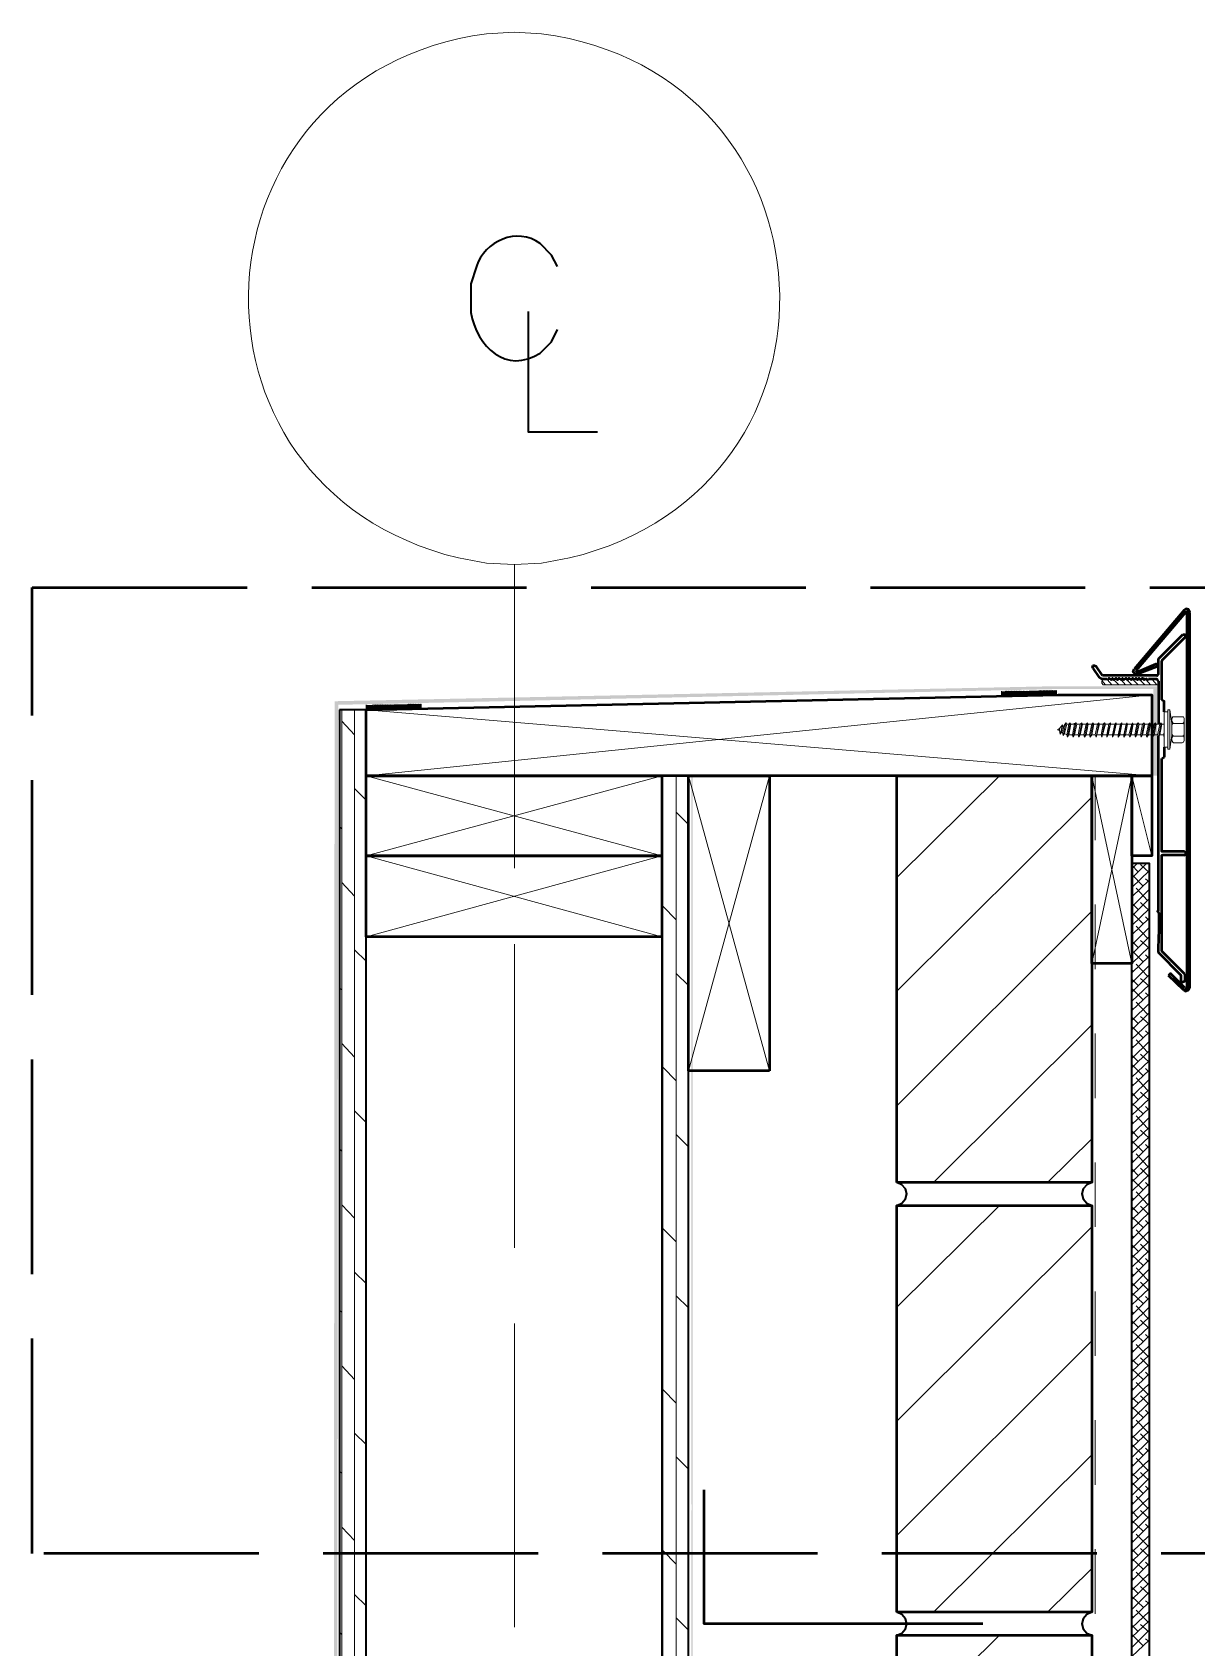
# Model space of a CAD drawing. Header units: inches. Extents: x 5 to 516, y -193 to 129.
# Drawn here: x 91.137 to 92.943, y -172.582 to -170.076 of the extents above; entities that cross this region are included whole.
import ezdxf

# ---------------------------------------------------------------- set-up
doc = ezdxf.new("R2010")
doc.units = ezdxf.units.IN
doc.header["$MEASUREMENT"] = 0
doc.linetypes.add('PDF_IMPORT', pattern=[1, 0.8, -0.2])
doc.layers.add('PDF8_Geometry', color=7, linetype='Continuous')
doc.layers.add('PDF8_Solid Fills', color=7, linetype='Continuous')

msp = doc.modelspace()

# ---------------------------------------------------------------- hatches: boundary and pattern name
at = {"layer": 'PDF8_Solid Fills', "transparency": 33554559}
for points in [[(91.2866269, -175.9157818), (91.2866269, -175.9202262), (91.4132936, -175.920226), (91.4132929, -175.9146705), (91.6066263, -175.9146707), (91.6110719, -171.1191149), (92.7255176, -171.0902268), (91.6055165, -171.1135596), (91.602182, -175.9091154), (91.4088487, -175.9091151), (91.4088491, -175.9157818)], [(92.7255172, -171.0902266), (92.7255172, -171.0946711), (92.8755172, -171.0946709), (92.881071, -171.2291155), (92.8810728, -171.0902266)]]:
    msp.add_hatch(color=256, dxfattribs=at).paths.add_polyline_path(points)

# ---------------------------------------------------------------- linework, layer by layer
at = {"layer": 'PDF8_Geometry', "lineweight": 15}
for points in [[(91.9266275, -170.078003), (91.8844052, -170.0757807), (91.8410719, -170.078003), (91.8844052, -170.0757807)], [(91.8844052, -170.9013364), (91.9266275, -170.8991142), (91.9699608, -170.8913364), (91.9266275, -170.8991142), (91.8844052, -170.9013364), (91.8410719, -170.8991142), (91.7977386, -170.8913364), (91.8410719, -170.8991142)], [(92.6399617, -171.0991153), (92.6399617, -171.1057819), (92.7255172, -171.1035597), (92.7255172, -171.096893)], [(91.6544043, -171.1202266), (91.6544043, -171.1268933), (91.7399599, -171.1246711), (91.7399599, -171.1180044)]]:
    msp.add_lwpolyline(points, close=True, dxfattribs=at)
at = {"layer": 'PDF8_Geometry', "lineweight": 35}
for points in [[(91.9510715, -170.4391148), (91.9421826, -170.4213371), (91.9244048, -170.4035593)], [(91.8255159, -170.4391148), (91.816627, -170.4657815), (91.816627, -170.510226)], [(91.9055166, -170.5091154), (91.9055166, -170.6957821), (92.0132944, -170.6957821)], [(91.9244048, -170.5735593), (91.9421826, -170.5557815), (91.9510715, -170.5368926)], [(92.1132939, -171.2291155), (92.1132939, -180.5413382), (92.154405, -180.5413382), (92.154405, -171.2291155)], [(92.4777393, -171.8957823), (92.4855171, -171.8924489), (92.4910727, -171.8857823), (92.4932949, -171.8780045), (92.4910727, -171.8702267), (92.4855171, -171.86356), (92.4777393, -171.8602267)], [(92.7799606, -171.8602259), (92.7721828, -171.8635592), (92.7666273, -171.8702259), (92.764405, -171.8780037), (92.7666273, -171.8857814), (92.7721828, -171.8924481), (92.7799606, -171.8957814)], [(92.4777393, -172.562449), (92.4855171, -172.5591156), (92.4910727, -172.552449), (92.4932949, -172.5446712), (92.4910727, -172.5368934), (92.4855171, -172.5302268), (92.4777393, -172.5268934)], [(92.7799606, -172.5268926), (92.7721828, -172.5302259), (92.7666273, -172.5368926), (92.764405, -172.5446704), (92.7666273, -172.5524482), (92.7721828, -172.5591148), (92.7799606, -172.5624482)]]:
    msp.add_lwpolyline(points, dxfattribs=at)
at = {"layer": 'PDF8_Geometry', "linetype": 'PDF_IMPORT', "lineweight": 15, "ltscale": 0.588889}
msp.add_lwpolyline([(91.8844052, -170.9013364), (91.8844052, -174.5791153)], dxfattribs=at)
at = {"layer": 'PDF8_Geometry', "linetype": 'PDF_IMPORT', "lineweight": 50, "ltscale": 0.416667}
msp.add_lwpolyline([(93.221073, -170.9368928), (93.221073, -172.4357829), (91.1366279, -172.4357829), (91.1366273, -170.9368939), (93.2210725, -170.9368928)], dxfattribs=at)
at = {"layer": 'PDF8_Geometry', "lineweight": 50}
for points in [[(92.9321827, -170.9757825), (92.9299604, -170.971338), (92.9266271, -170.9702269), (92.9232938, -170.9724491), (92.845516, -171.0635602)], [(92.9277381, -170.9757812), (92.9277381, -170.9746701), (92.926627, -170.9746701), (92.9255159, -170.9757812), (92.8488492, -171.0657812)], [(92.9221823, -171.5613369), (92.9255156, -171.5635591), (92.9299601, -171.5613369), (92.9321823, -171.5568924), (92.9321823, -170.9757813)], [(92.9244047, -171.5580036), (92.9255158, -171.5591147), (92.927738, -171.5580036), (92.927738, -171.5568924), (92.927738, -170.9757813)], [(92.8832954, -171.0480039), (92.9210732, -171.0102261)], [(92.924406, -171.0146719), (92.8888504, -171.0502274), (92.8888504, -171.0513386)], [(92.9210716, -171.0102254), (92.924405, -171.0102254), (92.9255161, -171.0124476), (92.924405, -171.0146698)], [(92.7821827, -171.0624489), (92.7810716, -171.0602266), (92.7821827, -171.0580044), (92.784405, -171.0580044), (92.7866272, -171.0591155)], [(92.7921835, -171.0768916), (92.7821835, -171.0624471)], [(92.7966277, -171.0735595), (92.7866277, -171.0591151)], [(92.8510711, -171.0713374), (92.8477378, -171.0713374), (92.8444044, -171.0680041), (92.8455155, -171.0635596)], [(92.8488489, -171.0657808), (92.8488489, -171.0668919), (92.84996, -171.0668919), (92.8510711, -171.0680031), (92.87996, -171.0557808), (92.8810711, -171.0602253), (92.8510711, -171.0713364)], [(92.8810732, -171.0735596), (92.8821843, -171.0735596), (92.8832954, -171.0713374), (92.8832954, -171.0491152)], [(92.8832954, -171.0491138), (92.8832954, -171.0480027)], [(92.8888496, -171.1102258), (92.8888496, -171.0513369)], [(92.7966277, -171.079116), (92.7921833, -171.0768938)], [(92.881071, -171.0735595), (92.7977377, -171.0735595), (92.7966265, -171.0735595)], [(92.8032941, -171.079116), (92.7966274, -171.079116)], [(92.8632929, -171.0780038), (92.8610706, -171.080226), (92.8588484, -171.0780038), (92.8555151, -171.080226), (92.8532929, -171.0780038), (92.8510706, -171.080226), (92.8488484, -171.0780038), (92.8455151, -171.080226), (92.8432929, -171.0780038), (92.8410706, -171.080226), (92.8377373, -171.0780038), (92.8355151, -171.080226), (92.8332929, -171.0780038), (92.8299595, -171.080226), (92.8277373, -171.0780038), (92.8255151, -171.080226), (92.8221817, -171.0780038), (92.8199595, -171.080226), (92.8177373, -171.0780038), (92.814404, -171.080226), (92.8121817, -171.0780038), (92.8099595, -171.080226), (92.8066262, -171.0780038), (92.804404, -171.080226)], [(92.8632939, -171.0780038), (92.8666273, -171.080226), (92.8677384, -171.0791149)], [(92.8832932, -171.0824493), (92.8821821, -171.0802271), (92.881071, -171.079116), (92.8677377, -171.079116)], [(92.8832954, -171.082448), (92.8832954, -171.1491147)], [(92.8888496, -171.111338), (92.8888496, -171.1102269)], [(92.8921839, -171.1302268), (92.8921839, -171.1135602), (92.8888506, -171.1113379)], [(92.8921839, -171.1846706), (92.8921839, -171.2002262)], [(92.8888496, -171.2035599), (92.8888496, -171.2024488)], [(92.8888496, -171.3457809), (92.8888496, -171.2035586)], [(92.8921839, -171.2002256), (92.8888506, -171.2024478)], [(92.8899595, -171.3468931), (92.8888484, -171.3468931), (92.8888484, -171.3457819)], [(92.8888496, -171.3535595), (92.8888496, -171.3524483), (92.8899607, -171.3524483)], [(92.8888496, -171.5002269), (92.8888496, -171.3535603)], [(92.9232938, -171.3524486), (92.925516, -171.3513375), (92.9266271, -171.3491153), (92.925516, -171.3480042), (92.9232938, -171.3468931), (92.8899604, -171.3468931)], [(92.9232938, -171.3524495), (92.8899604, -171.3524495)], [(92.9188495, -171.5402265), (92.9188495, -171.5391154), (92.8832939, -171.5035598)], [(92.8888496, -171.5013369), (92.8888496, -171.5002258)], [(92.924406, -171.5368933), (92.8888504, -171.5013377)], [(92.924406, -171.5580046), (92.9021837, -171.5357824), (92.8988504, -171.5391157)], [(92.9221838, -171.5613367), (92.8988505, -171.5391145)], [(92.924406, -171.5368928), (92.924406, -171.5480039), (92.9188504, -171.5502261), (92.9188504, -171.5402261)], [(92.6110718, -172.5446697), (92.1788495, -172.5446697), (92.1788495, -172.3368919)]]:
    msp.add_lwpolyline(points, dxfattribs=at)
at = {"layer": 'PDF8_Geometry', "lineweight": 15}
for points in [[(92.8832932, -171.0880045), (92.7977377, -171.0880045), (92.7955154, -171.0857823), (92.7955154, -171.082449), (92.7977377, -171.0791156)], [(92.801072, -171.0880045), (92.7955164, -171.0813378)], [(92.8044063, -171.0802259), (92.8032952, -171.0791148)], [(92.8110727, -171.0880045), (92.804406, -171.0802267)], [(92.8221834, -171.0880045), (92.8144056, -171.0802267)], [(92.8321841, -171.0880045), (92.8255174, -171.0802267)], [(92.8421826, -171.0880045), (92.8344048, -171.0802267)], [(92.8521833, -171.0880045), (92.8444055, -171.0802267)], [(92.8621817, -171.0880045), (92.854404, -171.0802267)], [(92.8710725, -171.0880045), (92.8644059, -171.0802267)], [(92.881071, -171.0880045), (92.8744043, -171.0802267)], [(92.8732947, -171.1035594), (91.6544057, -171.229115)], [(92.6399595, -171.1057816), (92.6466262, -171.0980038)], [(92.6399595, -171.0991152), (92.6399595, -171.0980041)], [(92.6399595, -171.1035594), (92.6444039, -171.099115)], [(92.6399595, -171.1013373), (92.6421817, -171.0991151)], [(92.6399615, -171.0991149), (92.6466282, -171.1057816), (92.6532948, -171.0980038)], [(92.6399616, -171.1013371), (92.644406, -171.1057816), (92.6510727, -171.0980038)], [(92.6399617, -171.1035593), (92.6421839, -171.1057816), (92.6488506, -171.0980038)], [(92.6421836, -171.0991149), (92.6488503, -171.1057816), (92.655517, -171.0980038)], [(92.6444058, -171.0991149), (92.6510724, -171.1057816), (92.6577391, -171.0980038)], [(92.6466279, -171.0980027), (92.6532946, -171.1046694), (92.6599612, -171.0980027)], [(92.64885, -171.0980027), (92.6555167, -171.1046694), (92.6621834, -171.0980027)], [(92.6510722, -171.0980027), (92.6577388, -171.1046694), (92.6644055, -171.0980027)], [(92.6532943, -171.0980027), (92.659961, -171.1046694), (92.6666276, -171.0980027)], [(92.6555164, -171.0980027), (92.6621831, -171.1046694), (92.6688498, -171.0980027)], [(92.6577385, -171.0980027), (92.6644052, -171.1046694), (92.6699608, -171.0980027)], [(92.6599607, -171.0980027), (92.6666273, -171.1046694), (92.6721829, -171.0980027)], [(92.6621828, -171.0980027), (92.6688495, -171.1046694), (92.674405, -171.0980027)], [(92.6644049, -171.0980027), (92.6710716, -171.1046694), (92.6766272, -171.0980027)], [(92.6732937, -171.1046694), (92.6666271, -171.0980027)], [(92.6755159, -171.1046694), (92.6688492, -171.0980027)], [(92.6710724, -171.0980027), (92.6788502, -171.1046694), (92.6855169, -171.0980027)], [(92.6721838, -171.1046694), (92.6788505, -171.0980027)], [(92.6732946, -171.0980027), (92.6810723, -171.1046694), (92.687739, -171.0980027)], [(92.6744059, -171.1046694), (92.6810726, -171.0980027)], [(92.6755167, -171.0980027), (92.6832945, -171.1046694), (92.6899611, -171.0980027)], [(92.6766281, -171.1046694), (92.6832947, -171.0980027)], [(92.6777388, -171.0980027), (92.6855166, -171.1046694), (92.6921833, -171.0980027)], [(92.679961, -171.0980027), (92.6877387, -171.1046694), (92.6944054, -171.0980027)], [(92.6821831, -171.0980027), (92.6899609, -171.1046694), (92.6966275, -171.0980027)], [(92.6844052, -171.0980027), (92.692183, -171.1046694), (92.6988497, -171.0968916)], [(92.6866273, -171.0980027), (92.6944051, -171.1046694), (92.7010718, -171.0968916)], [(92.6888495, -171.0980027), (92.6966273, -171.1046694), (92.7032939, -171.0968916)], [(92.6910716, -171.0980027), (92.6988494, -171.1046694), (92.7055161, -171.0968916)], [(92.6932937, -171.0980027), (92.7010715, -171.1046694), (92.7077382, -171.0968916)], [(92.6955159, -171.0980027), (92.7032937, -171.1046694), (92.7099603, -171.0968916)], [(92.697738, -171.0980027), (92.7055158, -171.1046694), (92.7121825, -171.0968916)], [(92.6999601, -171.0968928), (92.7077379, -171.1035594), (92.7144046, -171.0968928)], [(92.7021823, -171.0968928), (92.7099601, -171.1035594), (92.7166267, -171.0968928)], [(92.7044044, -171.0968928), (92.7121822, -171.1035594), (92.7188489, -171.0968928)], [(92.7066265, -171.0968928), (92.7144043, -171.1035594), (92.7199599, -171.0968928)], [(92.7088509, -171.0968928), (92.7166287, -171.1035594), (92.7221843, -171.0968928)], [(92.7110708, -171.0968928), (92.7188486, -171.1035594), (92.7244041, -171.0968928)], [(92.7132952, -171.0968928), (92.721073, -171.1035594), (92.7255174, -171.099115)], [(92.7155151, -171.0968928), (92.7232928, -171.1035594), (92.7255151, -171.1013372)], [(92.7255172, -171.1035594), (92.7177395, -171.0968928)], [(92.7255172, -171.1013373), (92.7210728, -171.0968929)], [(92.7255172, -171.0991152), (92.723295, -171.0968929)], [(92.724405, -171.1035594), (92.7255162, -171.1035594)], [(91.6166282, -176.479116), (91.6166282, -171.1268935)], [(91.6366274, -176.479116), (91.6366274, -171.1268935)], [(91.6544042, -171.1224485), (91.6588487, -171.1268929), (91.6655153, -171.1191152)], [(91.6544043, -171.1246707), (91.6566265, -171.1268929), (91.6632932, -171.1202263)], [(91.6544044, -171.1202266), (91.6544044, -171.1191154)], [(92.8732934, -171.2291152), (91.6544044, -171.1268929), (91.6610711, -171.1202263)], [(91.6544044, -171.1246708), (91.6588489, -171.1202264)], [(91.6544044, -171.1224487), (91.6566266, -171.1202265)], [(91.6544064, -171.1202263), (91.6610731, -171.1268929), (91.6677397, -171.1191152)], [(91.6566263, -171.1202263), (91.6632929, -171.1268929), (91.6699596, -171.1191152)], [(91.6588507, -171.1202263), (91.6655173, -171.1268929), (91.672184, -171.1191152)], [(91.6688494, -171.1268929), (91.6610716, -171.1202263)], [(91.6710715, -171.1268929), (91.6632938, -171.1202263)], [(91.6732937, -171.125783), (91.6655159, -171.1191163)], [(91.6677372, -171.1268929), (91.6744039, -171.1191152)], [(91.6755158, -171.125783), (91.667738, -171.1191163)], [(91.6777379, -171.125783), (91.6699601, -171.1191163)], [(91.6699616, -171.1268929), (91.6766283, -171.1191152)], [(91.6799601, -171.125783), (91.6721823, -171.1191163)], [(91.6721837, -171.1268929), (91.6788504, -171.1191152)], [(91.6821822, -171.125783), (91.6744044, -171.1191163)], [(91.6744059, -171.125783), (91.6810725, -171.1191163)], [(91.6844043, -171.125783), (91.6766265, -171.1191163)], [(91.676628, -171.125783), (91.6832947, -171.1191163)], [(91.6866265, -171.125783), (91.6788487, -171.1191163)], [(91.6788501, -171.125783), (91.6855168, -171.1191163)], [(91.6810723, -171.125783), (91.6877389, -171.1191163)], [(91.6888508, -171.125783), (91.6810731, -171.1191163)], [(91.6910707, -171.125783), (91.6832929, -171.1191163)], [(91.6832944, -171.125783), (91.6899611, -171.1191163)], [(91.6855165, -171.125783), (91.6921832, -171.1191163)], [(91.6932951, -171.125783), (91.6855173, -171.1191163)], [(91.695515, -171.125783), (91.6877372, -171.1191163)], [(91.6877387, -171.125783), (91.6944053, -171.1191163)], [(91.6899608, -171.125783), (91.6955163, -171.1191163)], [(91.6977394, -171.125783), (91.6899616, -171.1191163)], [(91.6921829, -171.125783), (91.6977385, -171.1191163)], [(91.6921837, -171.1191163), (91.6999615, -171.125783), (91.7066282, -171.1191163)], [(91.694405, -171.125783), (91.6999606, -171.1191163)], [(91.6944059, -171.1191163), (91.7021836, -171.125783), (91.7088503, -171.1191163)], [(91.6966272, -171.125783), (91.7021827, -171.1191163)], [(91.696628, -171.1191163), (91.7044058, -171.125783), (91.7110724, -171.1191163)], [(91.6988493, -171.125783), (91.7044049, -171.1191163)], [(91.6988501, -171.1191163), (91.7066279, -171.125783), (91.7132946, -171.1191163)], [(91.7010723, -171.1191163), (91.70885, -171.125783), (91.7155167, -171.1191163)], [(91.7032944, -171.1191163), (91.7110722, -171.125783), (91.7177388, -171.1191163)], [(91.7055165, -171.1191163), (91.7132943, -171.125783), (91.719961, -171.1180052)], [(91.7077387, -171.1191163), (91.7155164, -171.125783), (91.7221831, -171.1180052)], [(91.7110719, -171.1191163), (91.7177386, -171.125783), (91.7244052, -171.1180052)], [(91.713294, -171.1191163), (91.7199607, -171.125783), (91.7266274, -171.1180052)], [(91.7155162, -171.1191163), (91.7221828, -171.125783), (91.7288495, -171.1180052)], [(91.7177383, -171.1191163), (91.724405, -171.125783), (91.7310716, -171.1180052)], [(91.7199604, -171.1180041), (91.7266271, -171.1246708), (91.7332938, -171.1180041)], [(91.7221826, -171.1180041), (91.7288492, -171.1246708), (91.7355159, -171.1180041)], [(91.7244047, -171.1180041), (91.7310714, -171.1246708), (91.737738, -171.1180041)], [(91.7266268, -171.1180041), (91.7332935, -171.1246708), (91.7399602, -171.1180041)], [(91.728849, -171.1180041), (91.7355156, -171.1246708), (91.7399601, -171.1202264)], [(91.7310711, -171.1180041), (91.7377378, -171.1246708), (91.73996, -171.1224486)], [(91.7332932, -171.1180041), (91.7399599, -171.1246708), (91.7399599, -171.1235597)], [(91.7399599, -171.1224487), (91.7355154, -171.1180042)], [(91.7399599, -171.1202266), (91.7377377, -171.1180043)], [(92.8921839, -171.1846717), (92.8921839, -171.1302273), (92.8977395, -171.1302273)], [(92.9010714, -171.1880027), (92.8977381, -171.1880027), (92.8977381, -171.1268916)], [(92.8977381, -171.1268929), (92.9010714, -171.1268929)], [(92.9010724, -171.1880027), (92.9010724, -171.1268916)], [(92.9010724, -171.1268929), (92.9044058, -171.1480041)], [(92.9044045, -171.1502257), (92.9044045, -171.1402257), (92.9055156, -171.1380035), (92.9066267, -171.1380035)], [(92.9066266, -171.1380036), (92.91996, -171.1380036)], [(92.9199604, -171.1780032), (92.9221827, -171.1768921), (92.9232938, -171.1746699), (92.9232938, -171.1402255)], [(92.9199617, -171.1380036), (92.9221839, -171.1380036), (92.923295, -171.1402258)], [(91.6366274, -171.1657814), (91.6166274, -171.1446703)], [(92.7266272, -171.1580051), (92.7299605, -171.1591162)], [(92.7299615, -171.159114), (92.7299615, -171.1557807), (92.7266282, -171.1580029)], [(92.7332947, -171.1613375), (92.7344058, -171.1524486), (92.7344058, -171.1502264), (92.7299613, -171.1557819)], [(92.7299615, -171.159115), (92.7310726, -171.1646705), (92.7332948, -171.1613372)], [(92.7344058, -171.1502265), (92.7310724, -171.1646709)], [(92.7332936, -171.1613371), (92.7344047, -171.1624482)], [(92.7366267, -171.1524481), (92.7344045, -171.1624481), (92.7355156, -171.1668926), (92.7377378, -171.1635593), (92.7410712, -171.1657815)], [(92.7366279, -171.1524486), (92.7344057, -171.1524486)], [(92.73996, -171.1468921), (92.7355155, -171.1668921)], [(92.7377388, -171.1635587), (92.7410722, -171.1491143), (92.739961, -171.146892), (92.7366277, -171.1524476)], [(92.7410722, -171.1491143), (92.7444055, -171.1491143)], [(92.7410722, -171.1657814), (92.7421833, -171.1691147), (92.7444055, -171.1657814)], [(92.7444065, -171.1491143), (92.7410732, -171.1657809)], [(92.7421821, -171.1691157), (92.7466265, -171.1468935), (92.7444043, -171.1491157)], [(92.7532941, -171.1491143), (92.7477386, -171.1491143), (92.7444052, -171.1657809)], [(92.7444065, -171.1657814), (92.749962, -171.1657814)], [(92.7466264, -171.1468921), (92.7477375, -171.1491144)], [(92.7477386, -171.1657814), (92.7499608, -171.1668925)], [(92.7499607, -171.1657814), (92.7510718, -171.1691147), (92.753294, -171.1657814)], [(92.7499616, -171.1491144), (92.7555171, -171.1468921), (92.7566283, -171.1491144), (92.7621838, -171.1491144)], [(92.753295, -171.1491143), (92.7499617, -171.1657809)], [(92.7510706, -171.1691157), (92.7555151, -171.1468935), (92.7532928, -171.1491157)], [(92.7566271, -171.1491143), (92.7532938, -171.1657809)], [(92.753295, -171.1657814), (92.7588506, -171.1657814)], [(92.7588492, -171.1657814), (92.7599603, -171.1691147), (92.7621825, -171.1657814)], [(92.7621835, -171.1491143), (92.7588502, -171.1657809)], [(92.7599614, -171.1691157), (92.7644059, -171.1468935), (92.7621836, -171.1491157)], [(92.7655156, -171.1491143), (92.7621823, -171.1657809)], [(92.7621835, -171.1657814), (92.7677391, -171.1657814)], [(92.7644057, -171.1468921), (92.7655168, -171.1491144), (92.7710723, -171.1491144)], [(92.7677377, -171.1657814), (92.7688489, -171.1691147), (92.7710711, -171.1657814)], [(92.7710721, -171.1491143), (92.7677387, -171.1657809)], [(92.7688499, -171.1691157), (92.7732944, -171.1468935), (92.7710722, -171.1491157)], [(92.7744041, -171.1491143), (92.7710708, -171.1657809)], [(92.7710721, -171.1657814), (92.7766276, -171.1657814)], [(92.7732942, -171.1468921), (92.7744053, -171.1491144), (92.7799609, -171.1491144)], [(92.7799606, -171.1491143), (92.7766273, -171.1657809)], [(92.7766285, -171.1657814), (92.7777396, -171.1691147), (92.7799619, -171.1657814)], [(92.7777385, -171.1691157), (92.7821829, -171.1468935), (92.7799607, -171.1491157)], [(92.7799606, -171.1657814), (92.7855162, -171.1657814)], [(92.7832949, -171.1491143), (92.7799616, -171.1657809)], [(92.7821827, -171.1468921), (92.7832938, -171.1491144), (92.7888494, -171.1491144)], [(92.7888491, -171.1491143), (92.7855158, -171.1657809)], [(92.7855171, -171.1657814), (92.7866282, -171.1691147), (92.7877393, -171.1657814)], [(92.786627, -171.1691157), (92.7910714, -171.1468935), (92.7888492, -171.1491157)], [(92.7921835, -171.1491143), (92.787739, -171.1657809)], [(92.7877392, -171.1657814), (92.7944059, -171.1657814)], [(92.7910713, -171.1468921), (92.7921824, -171.1491144), (92.7977379, -171.1491144)], [(92.7977377, -171.1491143), (92.7944043, -171.1657809)], [(92.7944056, -171.1657814), (92.7955167, -171.1691147), (92.7966278, -171.1657814)], [(92.7955155, -171.1691157), (92.79996, -171.1468935), (92.7977377, -171.1491157)], [(92.801072, -171.1491143), (92.7966275, -171.1657809)], [(92.7966277, -171.1657814), (92.8032944, -171.1657814)], [(92.799962, -171.1468921), (92.8010732, -171.1491144), (92.8066287, -171.1491144)], [(92.8066262, -171.1491143), (92.8032929, -171.1657809)], [(92.8032941, -171.1691157), (92.8088497, -171.1468935), (92.8066274, -171.1491157)], [(92.8032941, -171.1657814), (92.8032941, -171.1691147), (92.8055163, -171.1657814)], [(92.8055162, -171.1657814), (92.8121829, -171.1657814)], [(92.8088506, -171.1491143), (92.8055172, -171.1657809)], [(92.8088506, -171.1468921), (92.8088506, -171.1491144), (92.8155172, -171.1491144)], [(92.8121826, -171.1691157), (92.8177382, -171.1468935), (92.815516, -171.1491157)], [(92.8121826, -171.1657814), (92.8121826, -171.1691147), (92.8144049, -171.1657814)], [(92.815517, -171.1491143), (92.8121836, -171.1657809)], [(92.8144048, -171.1657814), (92.8210714, -171.1657814)], [(92.8177391, -171.1491143), (92.8144058, -171.1657809)], [(92.8177391, -171.1468921), (92.8177391, -171.1491144), (92.8244058, -171.1491144)], [(92.8210712, -171.1691157), (92.8266267, -171.1468935), (92.8244045, -171.1491157)], [(92.8210712, -171.1657814), (92.8210712, -171.1691147), (92.8232934, -171.1657814)], [(92.8244055, -171.1491143), (92.8210722, -171.1657809)], [(92.8232933, -171.1657814), (92.82996, -171.1657814)], [(92.8266276, -171.1491143), (92.8232943, -171.1657809)], [(92.8266276, -171.1468921), (92.8266276, -171.1491144), (92.8332943, -171.1491144)], [(92.8299597, -171.1691157), (92.8344041, -171.1468935), (92.833293, -171.1491157)], [(92.8299597, -171.1657814), (92.8299597, -171.1691147), (92.8321819, -171.1657814)], [(92.833294, -171.1491143), (92.8299607, -171.1657809)], [(92.8355162, -171.1491143), (92.8321828, -171.1657809)], [(92.8321841, -171.1657814), (92.8377396, -171.1657814)], [(92.834404, -171.1468921), (92.8355151, -171.1491144), (92.8421817, -171.1491144)], [(92.8421826, -171.1491143), (92.8377381, -171.1657809)], [(92.8377383, -171.1657814), (92.8388494, -171.1691147), (92.8410716, -171.1657814)], [(92.8388505, -171.1691157), (92.8432949, -171.1468935), (92.8421838, -171.1491157)], [(92.8444047, -171.1491143), (92.8410714, -171.1657809)], [(92.8410726, -171.1657814), (92.8466282, -171.1657814)], [(92.8432948, -171.1468921), (92.8444059, -171.1491144), (92.8499614, -171.1491144)], [(92.8466268, -171.1657814), (92.8477379, -171.1691147), (92.8499602, -171.1657814)], [(92.8499611, -171.1491143), (92.8466278, -171.1657809)], [(92.847739, -171.1691157), (92.8521835, -171.1468935), (92.8499612, -171.1491157)], [(92.8532932, -171.1491143), (92.8499599, -171.1657809)], [(92.8499611, -171.1657814), (92.8555167, -171.1657814)], [(92.8521833, -171.1468921), (92.8532944, -171.1491144), (92.8588499, -171.1491144)], [(92.8588497, -171.1491143), (92.8555163, -171.1657809)], [(92.8555176, -171.1657814), (92.8566287, -171.1691147), (92.8588509, -171.1657814)], [(92.8566275, -171.1691157), (92.861072, -171.1468935), (92.8588498, -171.1491157)], [(92.8621817, -171.1491143), (92.8588484, -171.1657809)], [(92.8588497, -171.1657814), (92.8644052, -171.1657814)], [(92.8610718, -171.1468921), (92.8621829, -171.1491144), (92.8677385, -171.1491144)], [(92.8677382, -171.1491143), (92.8644049, -171.1657809)], [(92.8644061, -171.1657814), (92.8655172, -171.1691147), (92.8677395, -171.1657814)], [(92.8655161, -171.1691157), (92.8699605, -171.1468935), (92.8677383, -171.1491157)], [(92.8677382, -171.1657814), (92.8732938, -171.1657814)], [(92.8710725, -171.1491143), (92.8677392, -171.1657809)], [(92.8699603, -171.1468921), (92.8710714, -171.1491144), (92.876627, -171.1491144)], [(92.8766267, -171.1491143), (92.8732934, -171.1657809)], [(92.8732947, -171.1657814), (92.8744058, -171.1691147), (92.876628, -171.1657814)], [(92.8744046, -171.1691157), (92.878849, -171.1468935), (92.8766268, -171.1491157)], [(92.8766267, -171.1657814), (92.8821823, -171.1657814)], [(92.8799611, -171.1491143), (92.8766277, -171.1657809)], [(92.8788489, -171.1468921), (92.87996, -171.1491144), (92.8832933, -171.1491144)], [(92.8855153, -171.1491143), (92.8821819, -171.1657809)], [(92.8821832, -171.1657814), (92.8832943, -171.1691147), (92.8855165, -171.1657814)], [(92.8832954, -171.1691157), (92.8877398, -171.1468935), (92.8855176, -171.1491157)], [(92.8832954, -171.1491143), (92.8855176, -171.1491143)], [(92.8855153, -171.1657814), (92.8910708, -171.1657814)], [(92.8888496, -171.1491143), (92.8855163, -171.1657809)], [(92.8877397, -171.1468921), (92.8888508, -171.1491144), (92.8921841, -171.1491144)], [(92.8910717, -171.1657814), (92.8921828, -171.1691147), (92.8921828, -171.1680036)], [(92.8921839, -171.1613371), (92.8910728, -171.1657816)], [(92.9010712, -171.1880047), (92.9044045, -171.1668936), (92.9044045, -171.1480047)], [(92.9044044, -171.144671), (92.9055155, -171.1468932), (92.9066266, -171.1480043), (92.91996, -171.1480043)], [(92.9044044, -171.1646702), (92.9055155, -171.1668924), (92.9066266, -171.1680035), (92.91996, -171.1680035)], [(92.9044045, -171.1502265), (92.9055156, -171.1480042), (92.9066267, -171.1480042)], [(92.9044045, -171.1668936), (92.9044045, -171.1746714)], [(92.9232938, -171.14467), (92.9221827, -171.1468922), (92.9199604, -171.1480033)], [(92.9232938, -171.1646715), (92.9221827, -171.1668937), (92.9199604, -171.1680048), (92.9221827, -171.1680048), (92.9232938, -171.170227)], [(92.9199617, -171.1480043), (92.9221839, -171.1480043), (92.923295, -171.1502266)], [(92.8921839, -171.1680035), (92.8921839, -171.1691146)], [(92.8921839, -171.1846706), (92.8977395, -171.1846706)], [(92.9044044, -171.1746709), (92.9055155, -171.1768931), (92.9066266, -171.1780042), (92.91996, -171.1780042)], [(92.9044045, -171.1702257), (92.9055156, -171.1680034), (92.9066267, -171.1680034)], [(91.6544049, -171.479115), (92.1132939, -171.3535595), (91.6544049, -171.229115)], [(92.1132939, -171.2291155), (91.6544049, -171.35356), (92.1132939, -171.4791156)], [(92.1144061, -180.5413382), (92.1144061, -171.2280039)], [(92.1355152, -180.5413382), (92.1355152, -171.2280039)], [(92.1544045, -171.2291155), (92.27996, -171.6868933)], [(92.2799606, -171.2291155), (92.154405, -171.6868933)], [(92.4777393, -171.3868937), (92.6366282, -171.2291159)], [(92.8688492, -171.4946706), (92.8421826, -171.5202261), (92.7799603, -171.229115)], [(92.7799606, -171.5202261), (92.8421828, -171.229115)], [(92.8732947, -171.3535595), (92.8421836, -171.229115)], [(91.6544044, -171.2668918), (91.6366266, -171.249114)], [(92.4777393, -171.5635588), (92.7799616, -171.2624477)], [(92.1544045, -171.3046703), (92.1355156, -171.2857814)], [(91.6166282, -171.3113367), (91.6132948, -171.3080033)], [(92.1144061, -171.3480053), (92.113295, -171.345783)], [(92.8421826, -171.3735586), (92.8510714, -171.3646697)], [(92.8421826, -171.3880036), (92.8655159, -171.3646703)], [(92.8688504, -171.3791151), (92.8555171, -171.3668929)], [(92.8421826, -171.4024486), (92.8688492, -171.3768931)], [(92.8421826, -171.4168936), (92.8688492, -171.391338)], [(92.8521833, -171.3780029), (92.8421833, -171.3680029)], [(92.8599619, -171.4002265), (92.8421841, -171.3824487)], [(92.8688504, -171.3935601), (92.8632948, -171.3891156)], [(91.6366274, -171.4157814), (91.6166274, -171.3946703)], [(92.8444047, -171.4146715), (92.8421825, -171.4124492)], [(92.8421826, -171.4324485), (92.8688492, -171.4057819)], [(92.8666283, -171.4224478), (92.8488505, -171.4035589)], [(92.1355152, -171.4524477), (92.1144041, -171.4313366)], [(92.4777393, -171.7413384), (92.7799616, -171.4391162)], [(92.8421826, -171.4468935), (92.8688492, -171.4202268)], [(92.8421826, -171.4613362), (92.8688492, -171.4357807)], [(92.8521833, -171.4368928), (92.8421833, -171.4268928)], [(92.8599619, -171.4591164), (92.8421841, -171.4413386)], [(92.8688504, -171.4380027), (92.8555171, -171.4257805)], [(92.8421826, -171.4757812), (92.8688492, -171.4502257)], [(92.8421826, -171.4913384), (92.8688492, -171.4646717)], [(92.8666283, -171.4813377), (92.8488505, -171.4624488)], [(92.8688504, -171.4535599), (92.8632948, -171.4480044)], [(92.8444047, -171.4735591), (92.8421825, -171.4713369)], [(92.8421826, -171.5057811), (92.8688492, -171.4791145)], [(92.8521833, -171.4957827), (92.8421833, -171.4857827)], [(92.8688504, -171.4968926), (92.8555171, -171.4846704)], [(91.6544044, -171.5168918), (91.6366266, -171.499114)], [(92.8421826, -171.5346711), (92.8688492, -171.5091156)], [(92.8599619, -171.518004), (92.8421841, -171.5002262)], [(92.8688504, -171.5124475), (92.8632948, -171.506892)], [(92.1544045, -171.5546703), (92.1355156, -171.5357814)], [(92.8444047, -171.532449), (92.8421825, -171.5302268)], [(92.8688492, -175.6191159), (92.8421826, -175.6457826), (92.8421826, -171.5202267)], [(92.8421826, -171.550226), (92.8688492, -171.5235594)], [(92.8421826, -171.564671), (92.8688492, -171.5380044)], [(92.8666283, -171.5402253), (92.8488505, -171.5213364)], [(91.6166282, -171.5613367), (91.6132948, -171.5580034)], [(92.8421826, -171.579116), (92.8688492, -171.5535605)], [(92.8421826, -171.5935587), (92.8688492, -171.5680032)], [(92.8521833, -171.5546703), (92.8421833, -171.5446703)], [(92.8599619, -171.5768916), (92.8421841, -171.5591138)], [(92.8688504, -171.5557825), (92.8555171, -171.5435603)], [(92.8688504, -171.5713374), (92.8632948, -171.5657819)], [(92.8444047, -171.5913366), (92.8421825, -171.5891144)], [(92.8421826, -171.6091159), (92.8688492, -171.5824493)], [(92.8666283, -171.5991152), (92.8488505, -171.5802263)], [(92.1144061, -171.5980053), (92.113295, -171.595783)], [(92.5344048, -171.8602259), (92.7799604, -171.6157814)], [(92.8421826, -171.6235587), (92.8688492, -171.596892)], [(92.8421826, -171.6380036), (92.8688492, -171.6124481)], [(92.8521833, -171.6135602), (92.8421833, -171.6035602)], [(92.8599619, -171.6357815), (92.8421841, -171.6180037)], [(92.8688504, -171.6146701), (92.8555171, -171.6024479)], [(92.8421826, -171.6524486), (92.8688492, -171.6268931)], [(92.8421826, -171.6680036), (92.8688492, -171.6413369)], [(92.8666283, -171.6580051), (92.8488505, -171.6391162)], [(92.8688504, -171.6302273), (92.8632948, -171.6246718)], [(91.6366274, -171.6657814), (91.6166274, -171.6446703)], [(92.8444047, -171.6502265), (92.8421825, -171.6480043)], [(92.8421826, -171.6824485), (92.8688492, -171.6557819)], [(92.8521833, -171.6724478), (92.8421833, -171.6624478)], [(92.8688504, -171.67356), (92.8555171, -171.6613378)], [(92.1355152, -171.7024477), (92.1144041, -171.6813366)], [(92.8421826, -171.6968935), (92.8688492, -171.671338)], [(92.8421826, -171.7113363), (92.8688492, -171.6857807)], [(92.8599619, -171.6946714), (92.8421841, -171.6768936)], [(92.8688504, -171.6891149), (92.8632948, -171.6835594)], [(92.8444047, -171.7091164), (92.8421825, -171.7068942)], [(92.8421826, -171.7268934), (92.8688492, -171.7002268)], [(92.8421826, -171.7413384), (92.8688492, -171.7157829)], [(92.8666283, -171.7168927), (92.8488505, -171.6980038)], [(92.8421826, -171.7557812), (92.8688492, -171.7302256)], [(92.8521833, -171.7313377), (92.8421833, -171.7213377)], [(92.8599619, -171.753559), (92.8421841, -171.7368924)], [(92.8688504, -171.7324476), (92.8555171, -171.7202254)], [(92.8688504, -171.7480048), (92.8632948, -171.7424493)], [(91.6544044, -171.7668918), (91.6366266, -171.749114)], [(92.8444047, -171.768004), (92.8421825, -171.7657818)], [(92.8421826, -171.7702262), (92.8688492, -171.7446706)], [(92.8421826, -171.7857811), (92.8688492, -171.7591144)], [(92.8666283, -171.7757826), (92.8488505, -171.7568937)], [(92.1544045, -171.8046703), (92.1355156, -171.7857814)], [(92.7110722, -171.8602259), (92.7799611, -171.7924481)], [(92.8421826, -171.8002261), (92.8688492, -171.7746705)], [(92.8421826, -171.8146711), (92.8688492, -171.7891155)], [(92.8521833, -171.7902253), (92.8421833, -171.7802253)], [(92.8688504, -171.7913375), (92.8555171, -171.7791153)], [(91.6166282, -171.8113367), (91.6132948, -171.8080034)], [(92.8421826, -171.830226), (92.8688492, -171.8035593)], [(92.8421826, -171.844671), (92.8688492, -171.8180043)], [(92.8599619, -171.8124489), (92.8421841, -171.7957823)], [(92.8666283, -171.8346702), (92.8488505, -171.8157813)], [(92.8688504, -171.8068925), (92.8632948, -171.8013369)], [(92.8444047, -171.8268916), (92.8421825, -171.8246694)], [(92.8421826, -171.859116), (92.8688492, -171.8335604)], [(92.8521833, -171.8491152), (92.8421833, -171.8391152)], [(92.8688504, -171.8513374), (92.8555171, -171.838004)], [(92.1144061, -171.8480053), (92.113295, -171.8457831)], [(92.8421826, -171.8735587), (92.8688492, -171.8480031)], [(92.8421826, -171.8891159), (92.8688492, -171.8624492)], [(92.8599619, -171.8713365), (92.8421841, -171.8546699)], [(92.8688504, -171.8657823), (92.8632948, -171.8602268)], [(92.8444047, -171.8857815), (92.8421825, -171.8835593)], [(92.8421826, -171.9035609), (92.8688492, -171.8768942)], [(92.8421826, -171.9180036), (92.8688492, -171.892448)], [(92.8666283, -171.8935601), (92.8488505, -171.8746712)], [(91.6366274, -171.9157814), (91.6166274, -171.8946703)], [(92.4777393, -172.0535604), (92.6366282, -171.8957826)], [(92.8421826, -171.9324486), (92.8688492, -171.906893)], [(92.8521833, -171.9080051), (92.8421833, -171.8980051)], [(92.8599619, -171.9302264), (92.8421841, -171.9135598)], [(92.8688504, -171.910225), (92.8555171, -171.8968917)], [(92.8688504, -171.92467), (92.8632948, -171.9191144)], [(92.1355152, -171.9524478), (92.1144041, -171.9313366)], [(92.4777393, -172.2302256), (92.7799616, -171.9291144)], [(92.8444047, -171.9446714), (92.8421825, -171.9424492)], [(92.8421826, -171.9480035), (92.8688492, -171.9213368)], [(92.8421826, -171.9624485), (92.8688492, -171.9357818)], [(92.8666283, -171.9524478), (92.8488505, -171.9335589)], [(92.8421826, -171.9768935), (92.8688492, -171.9513379)], [(92.8421826, -171.9913385), (92.8688492, -171.9657829)], [(92.8521833, -171.9668927), (92.8421833, -171.9568927)], [(92.8688504, -171.9691149), (92.8555171, -171.9557815)], [(92.8421826, -172.0068934), (92.8688492, -171.9802267)], [(92.8599619, -171.9891141), (92.8421841, -171.9724474)], [(92.8666283, -172.0113376), (92.8488505, -171.9924488)], [(92.8688504, -171.9835599), (92.8632948, -171.9780043)], [(91.6544044, -172.0168918), (91.6366266, -171.9991141)], [(92.8444047, -172.0035591), (92.8421825, -172.0013368)], [(92.8421826, -172.0213361), (92.8688492, -171.9946694)], [(92.8421826, -172.0357811), (92.8688492, -172.0102255)], [(92.8521833, -172.0257826), (92.8421833, -172.0157826)], [(92.8688504, -172.0280048), (92.8555171, -172.0146714)], [(92.1544045, -172.0546703), (92.1355156, -172.0357815)], [(92.8421826, -172.0502261), (92.8688492, -172.0246705)], [(92.8421826, -172.065781), (92.8688492, -172.0391143)], [(92.8599619, -172.048004), (92.8421841, -172.0313373)], [(92.8688504, -172.0424498), (92.8632948, -172.0368942)], [(91.6166282, -172.0613367), (91.6132948, -172.0580034)], [(92.8444047, -172.0624489), (92.8421825, -172.0602267)], [(92.8421826, -172.080226), (92.8688492, -172.0535593)], [(92.8421826, -172.094671), (92.8688492, -172.0691154)], [(92.8666283, -172.0702275), (92.8488505, -172.0513386)], [(92.8421826, -172.109116), (92.8688492, -172.0835604)], [(92.8521833, -172.0846703), (92.8421833, -172.0746703)], [(92.8599619, -172.1068938), (92.8421841, -172.0902272)], [(92.8688504, -172.0868924), (92.8555171, -172.0735591)], [(92.1144061, -172.0980053), (92.113295, -172.0968942)], [(92.4777393, -172.4080052), (92.7799616, -172.1057829)], [(92.8444047, -172.1213366), (92.8421825, -172.1191143)], [(92.8421826, -172.1246709), (92.8688492, -172.0980042)], [(92.8421826, -172.1391159), (92.8688492, -172.1135603)], [(92.8666283, -172.1291152), (92.8488505, -172.1113374)], [(92.8688504, -172.1013374), (92.8632948, -172.0957818)], [(91.6366274, -172.1657815), (91.6166274, -172.1446704)], [(92.8421826, -172.1535609), (92.8688492, -172.1280053)], [(92.8421826, -172.1680036), (92.8688492, -172.142448)], [(92.8521833, -172.1435601), (92.8421833, -172.1346713)], [(92.8688504, -172.1457823), (92.8555171, -172.1324489)], [(92.8421826, -172.1835585), (92.8688492, -172.1568919)], [(92.8599619, -172.1657815), (92.8421841, -172.1491148)], [(92.8688504, -172.160225), (92.8632948, -172.1546695)], [(92.1355152, -172.2024478), (92.1144041, -172.1813367)], [(92.8444047, -172.1813387), (92.8421825, -172.1780053)], [(92.8421826, -172.1980035), (92.8688492, -172.172448)], [(92.8421826, -172.2124485), (92.8688492, -172.1868929)], [(92.8521833, -172.2024478), (92.8421833, -172.1935589)], [(92.8666283, -172.1880028), (92.8488505, -172.170225)], [(92.8688504, -172.2046699), (92.8555171, -172.1913366)], [(92.8421826, -172.2280034), (92.8688492, -172.2013368)], [(92.8421826, -172.2424484), (92.8688492, -172.2157817)], [(92.8599619, -172.2246714), (92.8421841, -172.2080047)], [(92.8688504, -172.2191149), (92.8632948, -172.2135593)], [(92.8444047, -172.2402263), (92.8421825, -172.2368929)], [(92.8421826, -172.2568934), (92.8688492, -172.2313378)], [(92.8666283, -172.2468927), (92.8488505, -172.2291149)], [(91.6544044, -172.2668919), (91.6366266, -172.2491141)], [(92.8421826, -172.2713361), (92.8688492, -172.2457806)], [(92.8421826, -172.2868933), (92.8688492, -172.2602266)], [(92.8521833, -172.2613377), (92.8421833, -172.2524488)], [(92.8599619, -172.283559), (92.8421841, -172.2668923)], [(92.8688504, -172.2635598), (92.8555171, -172.2502265)], [(92.1544045, -172.3046704), (92.1355156, -172.2857815)], [(92.5344048, -172.5268926), (92.7799604, -172.2824481)], [(92.8421826, -172.3013383), (92.8688492, -172.2746716)], [(92.8421826, -172.315781), (92.8688492, -172.2902255)], [(92.8666283, -172.3057826), (92.8488505, -172.2880048)], [(92.8688504, -172.2780048), (92.8632948, -172.2724492)], [(91.6166282, -172.3113368), (91.6132948, -172.3080034)], [(92.8444047, -172.2991139), (92.8421825, -172.2957806)], [(92.8421826, -172.330226), (92.8688492, -172.3046705)], [(92.8421826, -172.3457809), (92.8688492, -172.3191143)], [(92.8521833, -172.3202276), (92.8421833, -172.3113387)], [(92.8688504, -172.3224474), (92.8555171, -172.3102252)], [(92.8421826, -172.3602259), (92.8688492, -172.3335593)], [(92.8599619, -172.3424489), (92.8421841, -172.3257822)], [(92.8688504, -172.3368924), (92.8632948, -172.3313369)], [(92.1144061, -172.3480053), (92.113295, -172.3468942)], [(92.8444047, -172.3580038), (92.8421825, -172.3546705)], [(92.8421826, -172.3746709), (92.8688492, -172.3491154)], [(92.8421826, -172.3891159), (92.8688492, -172.3635603)], [(92.8521833, -172.3802274), (92.8421833, -172.3702274)], [(92.8666283, -172.3646702), (92.8488505, -172.3468924)], [(92.8688504, -172.3813373), (92.8555171, -172.3691151)], [(91.6366274, -172.4157815), (91.6166274, -172.3946704)], [(92.8421826, -172.4046708), (92.8688492, -172.3780042)], [(92.8421826, -172.4191158), (92.8688492, -172.3924491)], [(92.8599619, -172.4013365), (92.8421841, -172.3846698)], [(92.8688504, -172.3957823), (92.8632948, -172.3902267)], [(92.8444047, -172.4168937), (92.8421825, -172.4135603)], [(92.8421826, -172.4335585), (92.8688492, -172.408003)], [(92.8666283, -172.4235601), (92.8488505, -172.4057823)], [(92.1355152, -172.4524478), (92.1144041, -172.4313367)], [(92.8421826, -172.4480035), (92.8688492, -172.422448)], [(92.8421826, -172.4635607), (92.8688492, -172.436894)], [(92.8521833, -172.439115), (92.8421833, -172.429115)], [(92.8599619, -172.4602264), (92.8421841, -172.4435597)], [(92.8688504, -172.4402272), (92.8555171, -172.428005)], [(92.7110722, -172.5268926), (92.7799611, -172.4591148)], [(92.8421826, -172.4780034), (92.8688492, -172.4513368)], [(92.8421826, -172.4924484), (92.8688492, -172.4668929)], [(92.8666283, -172.4824477), (92.8488505, -172.4646699)], [(92.8688504, -172.4546699), (92.8632948, -172.4491144)], [(92.8444047, -172.4757813), (92.8421825, -172.472448)], [(92.8421826, -172.5068934), (92.8688492, -172.4813379)], [(92.8521833, -172.4980049), (92.8421833, -172.4880049)], [(92.8688504, -172.4991148), (92.8555171, -172.4868926)], [(91.6544044, -172.5168919), (91.6366266, -172.4991141)], [(92.8421826, -172.5224483), (92.8688492, -172.4957817)], [(92.8421826, -172.5368933), (92.8688492, -172.5113378)], [(92.8599619, -172.5191163), (92.8421841, -172.5024496)], [(92.8688504, -172.5135598), (92.8632948, -172.5091154)], [(92.1544045, -172.5546704), (92.1355156, -172.5357815)], [(92.8444047, -172.5346712), (92.8421825, -172.532449)], [(92.8421826, -172.5513383), (92.8688492, -172.5257828)], [(92.8421826, -172.565781), (92.8688492, -172.5402255)], [(92.8666283, -172.5413376), (92.8488505, -172.5235598)], [(92.8688504, -172.5580047), (92.8555171, -172.5457825)], [(91.6166282, -172.5613368), (91.6132948, -172.5580034)], [(92.4777393, -172.7202271), (92.6366282, -172.5624493)], [(92.8421826, -172.5813382), (92.8688492, -172.5546716)], [(92.8421826, -172.595781), (92.8688492, -172.5702254)], [(92.8521833, -172.5568925), (92.8421833, -172.5468925)], [(92.8599619, -172.5791161), (92.8421841, -172.5613383)], [(92.8688504, -172.5724474), (92.8632948, -172.568003)]]:
    msp.add_lwpolyline(points, dxfattribs=at)
at = {"layer": 'PDF8_Geometry', "lineweight": 50}
for points in [[(91.6544044, -171.2291155), (91.6544044, -171.1268933), (92.7277378, -171.10356), (92.8732934, -171.10356), (92.8732934, -171.2291155)], [(91.6544049, -171.35356), (91.6544049, -171.2291155), (92.1132939, -171.2291155), (92.1132939, -171.35356)], [(92.27996, -171.6868933), (92.1544045, -171.6868933), (92.1544045, -171.2291155), (92.27996, -171.2291155)], [(92.4777393, -171.8602267), (92.4777393, -171.2291155), (92.7799616, -171.2291155), (92.7799616, -171.8602267)], [(92.7799606, -171.5202267), (92.7799606, -171.2291155), (92.8421828, -171.2291155), (92.8421828, -171.5202267)], [(92.8421826, -171.35356), (92.8421826, -171.2291155), (92.8732937, -171.2291155), (92.8732937, -171.35356)], [(91.6544049, -171.479115), (91.6544049, -171.3535595), (92.1132939, -171.3535595), (92.1132939, -171.479115)], [(92.4777393, -172.5268935), (92.4777393, -171.8957823), (92.7799616, -171.8957823), (92.7799616, -172.5268935)], [(92.4777393, -173.1935602), (92.4777393, -172.562449), (92.7799616, -172.562449), (92.7799616, -173.1935602)]]:
    msp.add_lwpolyline(points, close=True, dxfattribs=at)
at = {"layer": 'PDF8_Geometry', "lineweight": 35}
for points in [[(91.6132938, -171.1268929), (91.6132938, -176.4791154), (91.654405, -176.4791154), (91.654405, -171.1268929)], [(92.8421826, -179.5624484), (92.8421826, -171.3646701), (92.8688492, -171.3646701), (92.8688492, -179.5624484)]]:
    msp.add_lwpolyline(points, close=True, dxfattribs=at)
at = {"layer": 'PDF8_Geometry', "lineweight": 50}
msp.add_lwpolyline([(92.8832954, -171.503559), (92.8832954, -171.5024491), (92.8832954, -171.5002269, 0.020824299), (92.8844053, -171.4424493), (92.8821831, -171.4391159), (92.8832954, -171.4380035), (92.8832954, -171.1680035)], format="xyb", dxfattribs=at)
at = {"layer": 'PDF8_Geometry', "linetype": 'PDF_IMPORT', "lineweight": 15, "ltscale": 0.042222}
msp.add_lwpolyline([(92.7855171, -171.2291155), (92.7855171, -179.5624485)], dxfattribs=at)
at = {"layer": 'PDF8_Geometry', "lineweight": 15}
for points in [[(91.7977386, -170.8913364), (91.3395719, -170.7792993), (91.3742015, -170.141503), (91.8410719, -170.078003)], [(91.7977386, -170.8913364), (91.3395719, -170.7792993), (91.3742015, -170.141503), (91.8410719, -170.078003)], [(91.9266275, -170.078003), (92.393646, -170.1407067), (92.4284053, -170.7800771), (91.9699608, -170.8913364)], [(91.9266275, -170.078003), (92.393646, -170.1407067), (92.4284053, -170.7800771), (91.9699608, -170.8913364)]]:
    msp.add_open_spline(points, degree=3, dxfattribs=at)
at = {"layer": 'PDF8_Geometry', "lineweight": 35}
for points in [[(91.9244048, -170.4035593), (91.8883863, -170.3770037), (91.8385344, -170.3995408), (91.8255159, -170.4391148)], [(91.816627, -170.510226), (91.8259233, -170.5639667), (91.87209, -170.6068), (91.9244048, -170.5735593)]]:
    msp.add_open_spline(points, degree=3, dxfattribs=at)
at = {"layer": 'PDF8_Solid Fills', "lineweight": 50, "transparency": 33554559}
for points in [[(91.6110717, -171.1191144), (92.7255162, -171.0902255), (92.7255162, -171.0946699)], [(92.8755168, -171.0946709), (92.8810724, -171.2291154), (92.8755168, -171.2291154)], [(92.1588487, -171.2291155), (92.1610709, -180.5413382), (92.1588487, -180.5413382)], [(92.1610731, -171.2291155), (92.1588509, -171.2291155), (92.1610731, -180.5413382)]]:
    msp.add_solid(points, dxfattribs=at)

doc.saveas('drawing.dxf')
